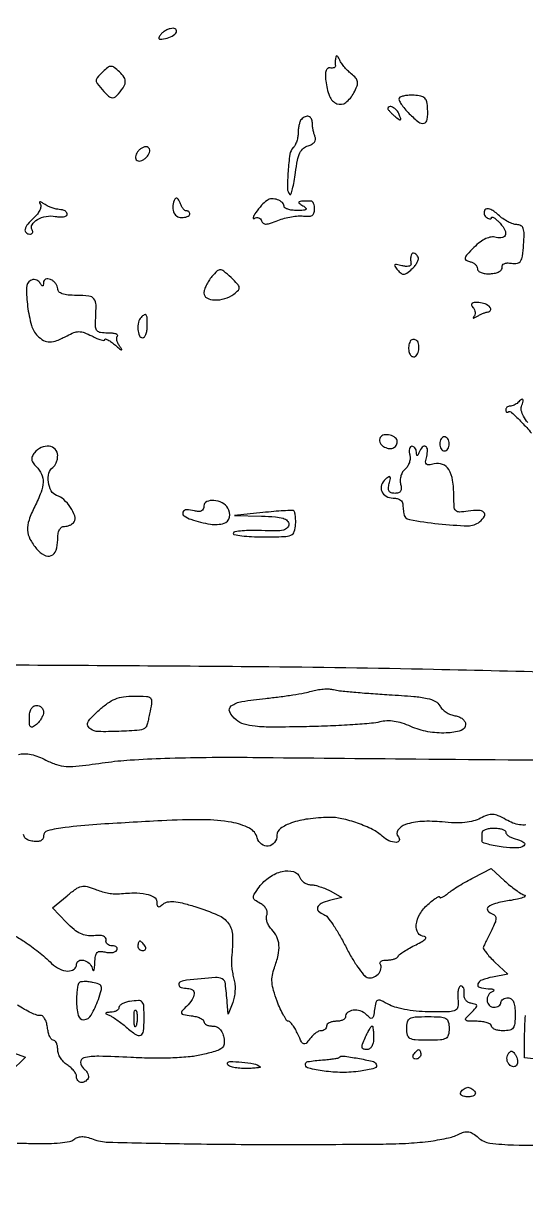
# Model space of a CAD drawing. Extents: x 0 to 5034, y 0 to 2560.
# Drawn here: x 3956.8 to 4063.2, y 2175 to 2425.6 of the extents above; entities that cross this region are included whole.
import ezdxf

# ---------------------------------------------------------------- set-up
doc = ezdxf.new("R2010")
doc.units = 0

msp = doc.modelspace()

# ---------------------------------------------------------------- linework, layer by layer
for points in [[(3955.664771, 2270.630711, -0.069233), (3956.911314, 2270.765433, -0.043234), (3958.372378, 2270.5937, -0.039296), (3959.9401, 2270.139552, -0.033382), (3961.509002, 2269.425219, 0.04351), (3963.749443, 2268.459343, 0.0698), (3965.793632, 2268.085893, 0.039514), (3968.57417, 2268.190669, 0.005987), (3974.09557, 2268.904809, -0.019129), (3979.353204, 2269.4448, -0.007336), (3986.693811, 2269.807876, -0.006539), (3995.48524, 2269.998425, -0.004571), (4005.39871, 2269.992982, 0.000137), (4039.932321, 2269.667715, 0.000064), (4084.731077, 2269.263702, 0.000011), (4132.120882, 2268.843403, 0.002588)], [(4063.671113, 2341.013175, -0.044152), (4062.763534, 2342.389364, -0.056807), (4062.293309, 2343.562304, -0.15989), (4062.336333, 2344.434087, 0.015966), (4062.724809, 2345.551884, 0.26813), (4062.642034, 2345.919652, 0.399278), (4062.338976, 2345.939594, 0.022838), (4061.583333, 2345.25, -0.052335), (4061.228895, 2344.962896, -0.038368), (4060.784375, 2344.720313, -0.03908), (4060.322312, 2344.554398, -0.066753), (4059.916667, 2344.5, 0.080377), (4059.566533, 2344.443348, 0.091482), (4059.269271, 2344.279687, 0.100741), (4059.070525, 2344.036048, 0.121457), (4059, 2343.75, 0.056144), (4059.030341, 2343.480642, 0.118971), (4059.123209, 2343.29375, 0.18591), (4059.260548, 2343.217796, 0.170384), (4059.419436, 2343.25, -0.331517), (4060.25985, 2343.163361, -0.015561), (4062.424083, 2341.047581, -0.017146), (4064.443443, 2338.797047, -0.229682)], [(4071.633971, 2287.972004, 0.00089), (4043.676969, 2288.632498, 0.003357), (4006.473964, 2289.195303, 0.00097), (3949, 2289.567292, -0.000553), (3915.267356, 2289.757508, -0.000739), (3884.65, 2290.009299, -0.000513), (3858.968321, 2290.284831, -0.007666), (3850, 2290.527811, 0.003567), (3836.59839, 2291.000883, 0.001129), (3816.59461, 2291.518956, 0.000361), (3795.476762, 2292.002907, 0.02606), (3792, 2291.898859, -0.017924), (3790.103566, 2291.811215, -0.000107), (3772.62371, 2291.634237, -0.000392), (3750.896247, 2291.435923, -0.000163), (3721.584725, 2291.200949, -0.00351)], [(4063.294334, 2255.65846, -0.058731), (4061.922958, 2255.703012, -0.055525), (4060.539249, 2256.072204, -0.037354), (4059.062461, 2256.778936, 0.025621), (4057.396444, 2257.624782, 0.091394), (4056.238722, 2257.903535, 0.101225), (4055.122591, 2257.737399, 0.035482), (4053.635073, 2257.072289, -0.060949), (4052.168711, 2256.504132, -0.03781), (4050.34743, 2256.187148, -0.031387), (4048.148205, 2256.112392, -0.01852), (4045.524728, 2256.285292, 0.038273), (4041.219513, 2256.398702, 0.068643), (4037.751382, 2255.741619, 0.155741), (4036.128048, 2254.549759, 0.368966), (4036.237081, 2253.162919, -0.285312), (4036.418016, 2252.388569, -0.328609), (4035.808351, 2251.96292, -0.097495), (4034.228881, 2252.315897, -0.086058), (4032.821429, 2253.25, 0.074285), (4030.762391, 2254.68705, 0.030209), (4027.607245, 2256.023384, 0.030342), (4024.247746, 2256.987856, 0.060561), (4021.5, 2257.257802, 0.027168), (4017.092562, 2256.916123, 0.049529), (4013.582175, 2256.091712, 0.068233), (4011.248507, 2254.918297, 0.246765), (4010.498205, 2253.493755, -0.162517), (4009.977172, 2251.937815, -0.198997), (4008.666566, 2251.165345, -0.202099), (4007.209929, 2251.551439, -0.165767), (4006.314501, 2252.905347, 0.216263), (4004.644706, 2254.962885, 0.071274), (4000.858663, 2256.220807, 0.043452), (3994.869904, 2256.771039, 0.014519), (3986.068827, 2256.557436, 0.002312), (3972.268166, 2255.757137, 0.016384), (3965.589442, 2255.118625, 0.028922), (3961.849169, 2254.41516, 0.344499), (3961, 2253.328958, -0.12755), (3960.844248, 2252.72834, -0.149219), (3960.421809, 2252.321098, -0.107082), (3959.718869, 2252.135997, -0.046688), (3958.75, 2252.183684, -0.057025), (3957.718607, 2252.454101, -0.128321), (3957.067974, 2252.924105, -0.134033), (3956.746679, 2253.636892, -0.064856)], [(3954.545007, 2232.356277, -0.022725), (3956.973958, 2230.90954, -0.024236), (3959.896887, 2228.773462, -0.021611), (3962.717963, 2226.285287, 0.07746), (3964.38999, 2225.113228, 0.106154), (3966.167278, 2224.668379, 0.165869), (3967.464888, 2225.062681, 0.241288), (3968, 2226.106989, -0.281878), (3968.453798, 2226.847985, -0.183286), (3969.481927, 2226.960758, -0.121575), (3970.659876, 2226.324474, -0.145505), (3971.310674, 2225.25, 0.066149), (3971.50082, 2224.784401, 0.595165), (3971.672749, 2224.788311, 0.096598), (3971.813036, 2225.272992, 0.012176), (3971.883999, 2226.366631, -0.026425), (3972.023884, 2227.861875, -0.148066), (3972.36246, 2228.580839, -0.214088), (3972.966569, 2228.846913, -0.062292), (3973.999004, 2228.710511, 0.046215), (3974.805232, 2228.577577, 0.054994), (3975.575304, 2228.607491, 0.064046), (3976.198685, 2228.78447, 0.15438), (3976.558021, 2229.09388, 0.159385), (3976.641142, 2229.437314, 0.191145), (3976.495569, 2229.733827, 0.126121), (3976.115829, 2229.934315, 0.05878), (3975.559017, 2230, -0.080667), (3974.982439, 2230.093631, -0.109428), (3974.531399, 2230.363974, -0.125589), (3974.276929, 2230.767188, -0.128754), (3974.25, 2231.239059, 0.199274), (3974.151508, 2231.739561, 0.161066), (3973.716463, 2232.079796, 0.085178), (3972.894414, 2232.224613, 0.029339), (3971.684818, 2232.158952, -0.064621), (3970.188007, 2232.183158, -0.076208), (3968.834579, 2232.597901, -0.062004), (3967.464511, 2233.482512, -0.027731), (3965.895799, 2234.951621), (3962.921962, 2238.063456), (3965.986806, 2240.642351, -0.020792), (3967.812845, 2242.0535, -0.096974), (3969.020042, 2242.596963, -0.118239), (3970.220229, 2242.590097, -0.037917), (3971.925654, 2242.030795, 0.024869), (3973.161744, 2241.589407, 0.021394), (3974.498908, 2241.247315, 0.021947), (3975.74056, 2241.042103, 0.056285), (3976.64983, 2241.035326, -0.023194), (3980.127567, 2241.23942, -0.052102), (3982.75683, 2240.997182, -0.082423), (3984.42987, 2240.366571, -0.267592), (3985, 2239.377555, 0.038179), (3985.05881, 2238.608497, 0.274381), (3985.285683, 2238.332613, 0.234537), (3985.669149, 2238.376423, 0.029564), (3986.361624, 2238.885158, -0.125937), (3987.306694, 2239.332586, -0.067971), (3988.600761, 2239.404975, -0.042271), (3990.422658, 2239.102835, -0.012935), (3993.111624, 2238.345011, -0.026359), (3997.993131, 2236.544969, -0.136914), (4000.208184, 2234.760622, -0.150356), (4001.069855, 2232.178316, -0.033916), (4000.862852, 2227.5, 0.037694), (4000.828144, 2226.554013, 0.018271), (4000.919162, 2225.34622, 0.018006), (4001.106307, 2224.088934, 0.024701), (4001.370492, 2222.976494, -0.051226), (4001.579394, 2221.829744, -0.032235), (4001.597636, 2220.466798, -0.032187), (4001.440202, 2219.108811, -0.050015), (4001.114948, 2217.976494), (4000.126773, 2215.5), (3999.948037, 2218, 0.01298), (3999.558986, 2221.984571, 0.240928), (3998.870057, 2222.999978, 0.147755), (3997.479324, 2223.29412, 0.004191), (3991.345492, 2222.71992, 0.072826), (3990.054074, 2222.394129, 0.337449), (3989.690946, 2221.770634, 0.302501), (3990.193589, 2221.187046, 0.068175), (3991.559017, 2221, -0.161544), (3992.564254, 2220.666517, -0.254033), (3992.936579, 2219.86025, -0.133929), (3992.511843, 2218.625079, -0.047825), (3991.310548, 2217.178571, 0.016711), (3990.326178, 2216.132901, 0.305627), (3990.27047, 2215.702001, 0.240321), (3990.658761, 2215.416238, 0.01141), (3992.310548, 2215.183578, -0.032367), (3993.340536, 2214.994207, -0.047169), (3994.209974, 2214.685866, -0.057826), (3994.814903, 2214.314482, -0.230105), (3995, 2213.933578, 0.192447), (3995.142509, 2213.577033, 0.087754), (3995.553255, 2213.274238, 0.067588), (3996.1626, 2213.068774, 0.047597), (3996.883423, 2213, -0.099109), (3997.709552, 2212.834621, -0.102477), (3998.397231, 2212.364771, -0.088722), (3998.91194, 2211.596347, -0.056139), (3999.232601, 2210.563559, -0.073109), (3999.292097, 2209.178385, -0.198525), (3998.834374, 2208.330451, -0.100325), (3997.654271, 2207.710253, -0.012112), (3994.802247, 2206.95256, -0.034075), (3992.091579, 2206.494724, -0.014644), (3988.430133, 2206.23833, -0.013212), (3984.148741, 2206.177516, -0.010153), (3979.475354, 2206.329567, 0.008224), (3972.706728, 2206.575931, 0.06242), (3969.537273, 2206.242734, 0.362022), (3968.840853, 2205.320311, 0.210549), (3969.5, 2204, -0.051163), (3970.024799, 2203.465066, -0.064852), (3970.382846, 2202.873238, -0.078714), (3970.529241, 2202.317219, -0.164952), (3970.429973, 2201.886693, -0.118742), (3969.738166, 2201.20116, -0.175953), (3968.90915, 2201.036451, -0.205143), (3968.256822, 2201.442603, -0.153499), (3968, 2202.259453, 0.121331), (3967.859221, 2202.831058, 0.047568), (3967.4125, 2203.515842, 0.043473), (3966.765207, 2204.196905, 0.041443), (3966, 2204.767927, -0.063621), (3965.234941, 2205.39336, -0.051408), (3964.5875, 2206.235059, -0.053089), (3964.146968, 2207.154347, -0.085407), (3964, 2208.008474, 0.04492), (3963.931374, 2208.770798, 0.06479), (3963.725762, 2209.414989, 0.084719), (3963.423164, 2209.850354, 0.201245), (3963.066422, 2210, -0.233512), (3962.685494, 2210.188163, -0.056702), (3962.314134, 2210.807813, -0.046395), (3962.005759, 2211.696778, -0.031666), (3961.816422, 2212.75, 0.04303), (3961.605925, 2213.785404, 0.065791), (3961.23451, 2214.621666, 0.089718), (3960.769695, 2215.142822, 0.217796), (3960.279781, 2215.259927, -0.133945), (3959.594982, 2215.309345, -0.022487), (3958.363621, 2215.805897, -0.023226), (3956.933886, 2216.54066, -0.01877), (3955.470183, 2217.455672, 0.028909)], [(4069.471244, 2205.539983), (4063, 2206.232994), (4063.011006, 2210.866497, -0.010659), (4063.059405, 2212.909008, -0.007342), (4063.197505, 2215.219826, -0.007405)], [(3955.404239, 2188.145313, -0.007124), (3959.308516, 2188.07388, 0.015043), (3962.040083, 2188.067165, 0.019867), (3964.523262, 2188.234667, 0.018654), (3966.538303, 2188.527646, 0.128459), (3967.43688, 2188.947615, -0.088362), (3968.20308, 2189.382715, -0.082199), (3969.092262, 2189.540995, -0.063921), (3970.168609, 2189.416083, -0.030038), (3971.507863, 2188.99701, 0.085043), (3974.721297, 2188.366855, 0.001826), (3990.829079, 2188.03961, 0.00403), (4010.121464, 2187.873665, 0.002428), (4033, 2187.97238, 0.012431), (4038.435563, 2188.157437, 0.019104), (4043.121298, 2188.613842, 0.021756), (4046.888036, 2189.294619, 0.065501), (4049.333187, 2190.195834, -0.07021), (4050.309863, 2190.545445, -0.106531), (4051.208526, 2190.537623, -0.089986), (4052.130127, 2190.147482, -0.038878), (4053.188922, 2189.329704, 0.150881), (4055.646904, 2188.184893, 0.027914), (4060.682025, 2187.77839, 0.010359), (4070.238049, 2187.739897, 0.000699)]]:
    msp.add_lwpolyline(points, format="xyb")
for points in [[(3985.928316, 2423.413626, 0.030861), (3985.489151, 2422.812591, 0.267135), (3985.474084, 2422.493879, 0.284056), (3985.738996, 2422.334208, 0.033668), (3986.454315, 2422.390416, 0.071285), (3987.952756, 2422.834401, 0.101366), (3989.069867, 2423.653063, 0.325524), (3989.140025, 2424.306769, 0.268244), (3988.517457, 2424.666667, 0.068262), (3987.848099, 2424.574856, 0.044557), (3987.117848, 2424.298586, 0.04422), (3986.440297, 2423.893256, 0.062726)], [(4022.960526, 2418.5, 0.02155), (4022.893577, 2418.062268, 0.0159), (4022.855921, 2417.573437, 0.016132), (4022.849957, 2417.108323, 0.034304), (4022.881579, 2416.75, -0.184869), (4022.825523, 2416.485719, -0.145133), (4022.60124, 2416.29375, -0.099151), (4022.226697, 2416.209203, -0.05592), (4021.760941, 2416.25, 0.207937), (4021.255518, 2416.141777, 0.158547), (4020.915934, 2415.681225, 0.080845), (4020.775192, 2414.806514, 0.026539), (4020.846953, 2413.5, 0.067754), (4021.650979, 2410.25992, 0.200833), (4023.221429, 2408.656249, 0.272624), (4025.083336, 2408.905052, 0.105639), (4026.814475, 2410.980696, 0.027303), (4027.476603, 2412.42422, 0.131137), (4027.579218, 2413.315111, 0.148644), (4027.218809, 2414.078216, 0.038462), (4026.219575, 2415.023283, -0.027345), (4025.446325, 2415.72274, -0.022696), (4024.701834, 2416.54566, -0.02329), (4024.08812, 2417.364037, -0.055619), (4023.734047, 2418.0347, 0.031804), (4023.498664, 2418.537009, 0.132631), (4023.269163, 2418.775818, 0.358328), (4023.085433, 2418.748688, 0.136127)], [(3973.618854, 2415.475997, 0.013438), (3972.36414, 2414.151961, 0.193503), (3972.146646, 2413.55496, 0.162926), (3972.38083, 2412.925028, 0.008877), (3973.757006, 2411.280174, 0.030686), (3974.643488, 2410.376512, 0.10567), (3975.350841, 2409.968608, 0.169831), (3975.966821, 2409.983351, 0.116623), (3976.551726, 2410.377165, 0.031533), (3977.878215, 2412.00757, 0.128812), (3978.328524, 2413.190563, 0.170737), (3978.079679, 2414.249967, 0.066676), (3977.095273, 2415.413779, 0.0233), (3975.956755, 2416.351474, 0.157402), (3975.274573, 2416.585243, 0.17302), (3974.618907, 2416.364499, 0.029508)], [(4036.407782, 2409.850789, 0.254661), (4036.384138, 2409.420155, 0.032563), (4036.851746, 2408.582164, 0.031637), (4037.588001, 2407.587763, 0.021207), (4038.545455, 2406.545455, 0.027966), (4040.549638, 2404.753751, 0.238251), (4041.694841, 2404.514706, 0.306979), (4042.367761, 2405.292708, 0.04031), (4042.452525, 2407.593198, 0.041281), (4042.270782, 2409.024947, 0.145162), (4041.832605, 2409.832605, 0.145162), (4041.024947, 2410.270782, 0.041281), (4039.593198, 2410.452525, 0.025097), (4038.511654, 2410.445563, 0.032532), (4037.527476, 2410.325231, 0.034148), (4036.751024, 2410.122853, 0.175257)], [(4034, 2407.622445, 0.172995), (4034.07509, 2407.411909, 0.015689), (4034.44735, 2406.984529, 0.018888), (4034.939562, 2406.492636, 0.013646), (4035.522892, 2405.981001, 0.008807), (4036.382614, 2405.292701, 0.27071), (4036.644403, 2405.258808, 0.389672), (4036.735322, 2405.458284, 0.012731), (4036.415903, 2406.358556, 0.091143), (4035.856754, 2407.274265, 0.089947), (4035.00624, 2407.936277, 0.178047), (4034.321922, 2408.025462, 0.350363)], [(4015.666667, 2405.333333, 0.106766), (4015.409563, 2404.934565, 0.031561), (4015.195833, 2404.235833, 0.030106), (4015.049111, 2403.398913, 0.028346), (4015, 2402.533333, -0.043623), (4014.921799, 2401.638711, -0.036581), (4014.688402, 2400.715069, -0.038089), (4014.346214, 2399.8984, -0.078278), (4013.939242, 2399.339242, 0.162152), (4013.235122, 2397.931864, 0.018213), (4012.851711, 2394.327173, 0.016829), (4012.721279, 2390.694587, 0.199494), (4013.24819, 2389.418477, 0.560209), (4013.471474, 2389.472148, 0.016982), (4013.791204, 2390.585536, 0.018568), (4014.119128, 2392.135051, 0.009885), (4014.415284, 2394.07291, -0.016884), (4014.848167, 2396.662222, -0.06105), (4015.375131, 2398.245174, -0.101857), (4016.096724, 2399.201665, -0.11695), (4017.105104, 2399.737736, 0.060324), (4017.902967, 2400.052976, 0.110535), (4018.427493, 2400.510206, 0.135638), (4018.643576, 2401.077336, 0.115714), (4018.556558, 2401.713209, -0.026591), (4018.343267, 2402.371714, -0.017109), (4018.163489, 2403.15413, -0.017199), (4018.03984, 2403.933993, -0.030722), (4018, 2404.581787, 0.111733), (4017.800275, 2405.464391, 0.206386), (4017.256448, 2405.940071, 0.185224), (4016.486259, 2405.897901, 0.091354)], [(3981.064749, 2398.578017, 0.051981), (3980.661737, 2397.974615, 0.092995), (3980.486368, 2397.406747, 0.127395), (3980.55242, 2396.935829, 0.157392), (3980.838135, 2396.600038, 0.150925), (3981.282924, 2396.484575, 0.082168), (3981.839954, 2396.603052, 0.069216), (3982.421349, 2396.929598, 0.057089), (3982.935251, 2397.421983, 0.051981), (3983.338263, 2398.025385, 0.092995), (3983.513632, 2398.593253, 0.127395), (3983.44758, 2399.064171, 0.157392), (3983.161865, 2399.399962, 0.150925), (3982.717076, 2399.515425, 0.082168), (3982.160046, 2399.396948, 0.069216), (3981.578651, 2399.070402, 0.057089)], [(3960.32191, 2387.288155, -0.184766), (3960.421016, 2386.767683, -0.067448), (3960.18693, 2386.04176, -0.055353), (3959.686366, 2385.238406, -0.041877), (3958.976419, 2384.478659, 0.034167), (3957.661157, 2383.113884, 0.11064), (3957.085554, 2382.003472, 0.274264), (3957.283426, 2381.308847, 0.191781), (3958.059017, 2381, 0.09272), (3958.421269, 2381.067758, 0.171182), (3958.645971, 2381.260466, 0.174428), (3958.69762, 2381.548493, 0.096707), (3958.570027, 2381.886693, -0.286458), (3958.574908, 2382.995859, -0.120775), (3959.69225, 2384.075058, -0.086844), (3961.55378, 2384.763857, -0.092771), (3963.494254, 2384.756348, 0.031626), (3964.454636, 2384.635033, 0.05351), (3965.263937, 2384.671066, 0.076186), (3965.816254, 2384.844032, 0.286263), (3966, 2385.138672, 0.111013), (3965.923946, 2385.476995, 0.087734), (3965.70625, 2385.783704, 0.08243), (3965.382004, 2386.012274, 0.081476), (3965, 2386.125, -0.011759), (3963.678021, 2386.321921, -0.037222), (3962.810556, 2386.539544, -0.042285), (3962.045241, 2386.867389, -0.018791), (3961.095492, 2387.419821, 0.017342), (3960.502569, 2387.767005, 0.167447), (3960.218765, 2387.813746, 0.46722), (3960.136348, 2387.67245, 0.051911)], [(3988.857637, 2388.433624, 0.085935), (3988.411709, 2387.039879, 0.120176), (3988.543056, 2385.743806, 0.149705), (3989.210698, 2384.842218, 0.160402), (3990.25, 2384.5, 0.040942), (3990.920036, 2384.554957, 0.060377), (3991.485938, 2384.720313, 0.079389), (3991.870321, 2384.963092, 0.215499), (3992, 2385.25, 0.095994), (3991.94564, 2385.530535, 0.107358), (3991.791157, 2385.75795, 0.110381), (3991.560193, 2385.8965, 0.106441), (3991.289043, 2385.926, -0.197826), (3990.972984, 2386.01925, -0.056464), (3990.605821, 2386.39004, -0.047486), (3990.249753, 2386.942179, -0.03514), (3989.961546, 2387.609624, 0.039858), (3989.690744, 2388.220869, 0.108639), (3989.38295, 2388.576693, 0.235062), (3989.096008, 2388.628753, 0.204643)], [(4008.409316, 2388.15748, 0.05459), (4007.249543, 2387.108878, 0.026618), (4006.003668, 2385.547249, 0.060126), (4005.436224, 2384.508719, 0.718), (4005.66459, 2384.314272, -0.094525), (4006.139662, 2384.488534, -0.119419), (4006.604956, 2384.453745, -0.12514), (4006.987229, 2384.213372, -0.110126), (4007.230454, 2383.808639, 0.160032), (4007.601684, 2383.309125, 0.160203), (4008.196636, 2383.127304, 0.076332), (4009.150863, 2383.294526, 0.016714), (4010.715694, 2383.882236, -0.030784), (4012.067912, 2384.347143, -0.024159), (4013.580891, 2384.687527, -0.024732), (4015.023542, 2384.866649, -0.053589), (4016.138884, 2384.829828, 0.042502), (4017.233441, 2384.769432, 0.129144), (4017.94248, 2384.978471, 0.169354), (4018.34516, 2385.464676, 0.087706), (4018.489054, 2386.25, 0.040953), (4018.438298, 2386.920045, 0.060606), (4018.276472, 2387.485938, 0.079924), (4018.036067, 2387.870154, 0.216329), (4017.75, 2388, 0.004319), (4015.703478, 2387.982323, 0.12613), (4015.203704, 2387.844968, 0.528688), (4015.183494, 2387.589622, 0.02585), (4016, 2387, -0.043106), (4016.628119, 2386.512621, -0.461139), (4016.616929, 2386.228862, -0.155556), (4016.150937, 2386.054211, -0.011096), (4014.75, 2386.015313, -0.030797), (4013.696459, 2386.074379, -0.047877), (4012.807813, 2386.26682, -0.061249), (4012.190807, 2386.550755, -0.259917), (4012, 2386.893011, 0.215216), (4011.640332, 2387.689908, 0.096366), (4010.626961, 2388.284652, 0.089297), (4009.390802, 2388.484739, 0.153278)], [(4054.589185, 2386.144304, 0.100074), (4054.429513, 2385.712375, 0.098182), (4054.448574, 2385.249232, 0.097697), (4054.643256, 2384.826574, 0.098012), (4054.983688, 2384.510081, 0.043874), (4055.373633, 2384.314019, 0.095409), (4055.701458, 2384.251668, 0.173545), (4055.913015, 2384.327925, 0.223927), (4056, 2384.512412, -0.453151), (4056.127061, 2384.62382, -0.098889), (4056.440625, 2384.517039, -0.045231), (4056.92353, 2384.175368, -0.019811), (4057.5, 2383.642857, -0.055479), (4058.700375, 2382.141811, -0.182827), (4058.950461, 2380.920946, -0.31213), (4058.318766, 2380.262554, -0.114692), (4056.961819, 2380.299733, 0.098412), (4055.901851, 2380.362967, 0.072308), (4054.76798, 2380.035724, 0.057807), (4053.555908, 2379.307818, 0.032284), (4052.261417, 2378.170508, 0.01063), (4050.827373, 2376.674154, 0.108327), (4050.397496, 2375.935515, 0.338227), (4050.559215, 2375.479853, 0.097105), (4051.299598, 2375.180819, -0.065116), (4051.94962, 2374.965192, -0.071289), (4052.500507, 2374.594197, -0.080435), (4052.871868, 2374.13048, -0.129396), (4053, 2373.643654, 0.211535), (4053.204496, 2373.18192, 0.093184), (4053.785679, 2372.824699, 0.066281), (4054.668535, 2372.615265, 0.039502), (4055.75, 2372.591918, 0.040361), (4056.803646, 2372.73831, 0.070121), (4057.629, 2373.047797, 0.103237), (4058.122792, 2373.46753, 0.224962), (4058.227793, 2373.94156, -0.18698), (4058.29416, 2374.395659, -0.162289), (4058.6532, 2374.719703, -0.096761), (4059.316329, 2374.867653, -0.041285), (4060.227793, 2374.81662, 0.070335), (4061.475012, 2374.819096, 0.215207), (4062.172032, 2375.262304, 0.113358), (4062.561621, 2376.314135, 0.014187), (4062.807498, 2378.75, 0.014503), (4062.905403, 2381.013772, 0.085195), (4062.721551, 2382.184539, 0.186243), (4062.228161, 2382.777484, 0.127819), (4061.371949, 2383, -0.086845), (4060.548472, 2383.144117, -0.034268), (4059.492042, 2383.609592, -0.03263), (4058.393828, 2384.281047, -0.035061), (4057.419948, 2385.075205, 0.032103), (4056.484817, 2385.84701, 0.066274), (4055.651497, 2386.295209, 0.106706), (4055.00233, 2386.392328, 0.242894)], [(4038.881579, 2376.25, 0.029936), (4038.847588, 2375.899756, 0.015764), (4038.845241, 2375.462468, 0.015629), (4038.871075, 2375.013, 0.023191), (4038.924169, 2374.622231, -0.281878), (4038.813109, 2374.334258, -0.121919), (4038.421084, 2374.163603, -0.070185), (4037.779309, 2374.145762, -0.035873), (4036.985439, 2374.293557, 0.012309), (4035.838194, 2374.563583, 0.252939), (4035.50902, 2374.465734, 0.3657), (4035.484648, 2374.180318, 0.019183), (4036.086232, 2373.396097, 0.048505), (4036.80985, 2372.678619, 0.190786), (4037.397307, 2372.492276, 0.143452), (4038.059921, 2372.737787, 0.023946), (4039.119801, 2373.608418, 0.038275), (4039.782149, 2374.307086, 0.05193), (4040.257099, 2375.03449, 0.063244), (4040.492739, 2375.683352, 0.196368), (4040.417402, 2376.133647, 0.056864), (4039.931241, 2376.750856, 0.180522), (4039.461989, 2376.967664, 0.269795), (4039.093397, 2376.788965, 0.109364)], [(3958.21711, 2371.134182, 0.260139), (3957.368762, 2369.611198, 0.031681), (3957.622943, 2365.652072, 0.035309), (3958.427661, 2361.641974, 0.129915), (3959.717597, 2359.42526, 0.070274), (3961.022803, 2358.443131, 0.127582), (3962.308262, 2358.113571, 0.096684), (3963.837061, 2358.416463, 0.029314), (3965.978543, 2359.442932, -0.034707), (3967.413284, 2360.111728, -0.094896), (3968.509966, 2360.308556, -0.088748), (3969.644858, 2360.091855, -0.027893), (3971.228543, 2359.381816, 0.01831), (3972.292011, 2358.880331, 0.034737), (3973.185884, 2358.569581, 0.047309), (3973.818047, 2358.460689, 0.436662), (3974, 2358.629307, -0.496734), (3974.161864, 2358.752034, -0.057122), (3974.655875, 2358.550439, -0.034572), (3975.375339, 2358.088589, -0.016638), (3976.232767, 2357.404988, 0.007384), (3977.142127, 2356.652042, 0.094264), (3977.531383, 2356.444997, 0.688657), (3977.612148, 2356.547884, 0.028723), (3977.241443, 2357.092009, -0.043635), (3976.821438, 2357.749775, -0.058711), (3976.570213, 2358.409651, -0.072837), (3976.513033, 2358.973491, -0.187411), (3976.675343, 2359.342009, 0.404843), (3976.679319, 2359.589781, 0.128621), (3976.334576, 2359.806715, 0.053865), (3975.599706, 2359.954302, 0.022647), (3974.5913, 2360, -0.034456), (3973.097088, 2360.103093, -0.172495), (3972.363985, 2360.484194, -0.171564), (3972.033824, 2361.243933, -0.034006), (3972.030596, 2362.75, 0.017179), (3972.131809, 2365.963249, 0.16443), (3971.695329, 2367.242514, 0.203454), (3970.617973, 2367.851685, 0.028304), (3968, 2368, -0.021267), (3966.186729, 2368.077162, -0.062597), (3964.967869, 2368.337063, -0.110373), (3964.259236, 2368.776394, -0.20166), (3964, 2369.393011, 0.096313), (3963.888097, 2369.968559, 0.06686), (3963.559375, 2370.545909, 0.064359), (3963.073431, 2371.037471, 0.074185), (3962.5, 2371.361626, 0.072898), (3961.925407, 2371.490641, 0.119728), (3961.436127, 2371.410179, 0.150353), (3961.11038, 2371.135927, 0.140917), (3960.984687, 2370.718615, -0.024322), (3960.948954, 2370.135474, -0.374521), (3960.812108, 2370.009448, -0.247819), (3960.606329, 2370.110963, -0.015099), (3960.208294, 2370.697214, 0.100674), (3959.823913, 2371.096057, 0.097094), (3959.309438, 2371.319424, 0.096204), (3958.744636, 2371.3331, 0.096792)], [(3996.705884, 2371.969465, 0.03278), (3996.053027, 2371.097285, 0.030348), (3995.501103, 2370.125117, 0.031715), (3995.117819, 2369.198645, 0.082399), (3995, 2368.488569, 0.279747), (3995.622748, 2367.46262, 0.112024), (3997.276422, 2367.028754, 0.082261), (3999.432798, 2367.312183, 0.084332), (4001.362203, 2368.275582, 0.040052), (4002.308221, 2369.091073, 0.242287), (4002.496018, 2369.689911, 0.148927), (4002.148075, 2370.379649, 0.013431), (4000.759217, 2371.756479, 0.012422), (3999.199943, 2373.150067, 0.164461), (3998.492854, 2373.431259, 0.209871), (3997.843637, 2373.185972, 0.021934)], [(4052.051128, 2365.438394, -0.071698), (4052.35148, 2364.948037, -0.077336), (4052.49125, 2364.40531, -0.085843), (4052.453658, 2363.895312, -0.123428), (4052.241324, 2363.497665, 0.083847), (4052.094967, 2363.268709, 0.570245), (4052.158389, 2363.18264, 0.094898), (4052.45742, 2363.271868, 0.014691), (4053, 2363.574362, -0.01904), (4053.629312, 2363.918071, -0.019343), (4054.279687, 2364.210963, -0.019541), (4054.863307, 2364.42095, -0.071594), (4055.25, 2364.484687, 0.282085), (4055.804598, 2364.840399, 0.316418), (4055.703692, 2365.456726, 0.102136), (4054.638215, 2366.173286, 0.086398), (4053.309804, 2366.46493, 0.027696), (4052.345964, 2366.453719, 0.155524), (4051.872437, 2366.267006, 0.312669), (4051.775797, 2365.931636, 0.09206)], [(3981.666667, 2363.333333, 0.148246), (3981.117117, 2362.305634, 0.068475), (3981.025382, 2360.777653, 0.077107), (3981.338097, 2359.446162, 0.305562), (3982, 2359, 0.226478), (3982.382936, 2359.182831, 0.074992), (3982.70625, 2359.734375, 0.057076), (3982.926884, 2360.542644, 0.038131), (3983, 2361.5, 0.011827), (3982.959636, 2363.206136, 0.146405), (3982.746711, 2363.811817, 0.394613), (3982.359821, 2363.886341, 0.056055)], [(4038.754232, 2358.266312, 0.084697), (4038.436116, 2357.221291, 0.082939), (4038.479003, 2356.121909, 0.104464), (4038.84371, 2355.288862, 0.234312), (4039.437328, 2354.972506, 0.26629), (4040.162879, 2355.360605, 0.1021), (4040.575922, 2356.472687, 0.093314), (4040.533019, 2357.735512, 0.201974), (4039.980032, 2358.512341, 0.086456), (4039.629461, 2358.652808, 0.102024), (4039.272696, 2358.654687, 0.11056), (4038.965717, 2358.518222, 0.11748)], [(4032.40391, 2337.844523, 0.123763), (4032.254545, 2337.373868, 0.100778), (4032.328482, 2336.848631, 0.090729), (4032.615754, 2336.348859, 0.078805), (4033.074139, 2335.95418, 0.089283), (4034.106162, 2335.547376, 0.132278), (4035.071141, 2335.610813, 0.162225), (4035.743976, 2336.122647, 0.150835), (4036, 2336.952028, 0.229967), (4035.59168, 2337.792858, 0.106242), (4034.472355, 2338.340417, 0.103795), (4033.206751, 2338.38653, 0.214918)], [(4045, 2336.5, 0.064853), (4045.074694, 2335.926543, 0.082425), (4045.29375, 2335.440625, 0.098894), (4045.618646, 2335.115568, 0.148195), (4046, 2335, 0.148195), (4046.381354, 2335.115568, 0.098894), (4046.70625, 2335.440625, 0.082425), (4046.925306, 2335.926543, 0.064853), (4047, 2336.5, 0.064853), (4046.925306, 2337.073457, 0.082425), (4046.70625, 2337.559375, 0.098894), (4046.381354, 2337.884432, 0.148195), (4046, 2338, 0.148195), (4045.618646, 2337.884432, 0.098894), (4045.29375, 2337.559375, 0.082425), (4045.074694, 2337.073457, 0.064853)], [(3959.087927, 2334.605946, 0.062831), (3958.604281, 2333.846765, 0.143458), (3958.499249, 2333.182234, 0.123813), (3958.766911, 2332.50142, 0.041133), (3959.465483, 2331.677375, -0.08916), (3960.565146, 2330.095752, -0.117764), (3960.904537, 2328.379669, -0.081463), (3960.464902, 2326.230351, -0.025454), (3959.133426, 2323.210162, 0.033093), (3957.918182, 2320.335525, 0.094991), (3957.607721, 2318.200254, 0.111079), (3958.12591, 2316.300438, 0.055198), (3959.538238, 2314.22633, 0.086732), (3961.168472, 2312.881749, 0.232969), (3962.629001, 2312.795675, 0.218359), (3963.655367, 2313.915407, 0.078146), (3964, 2316.106989, -0.036515), (3964.090345, 2317.342443, -0.079196), (3964.374523, 2318.248084, -0.117367), (3964.834131, 2318.798442, -0.161725), (3965.440983, 2319, 0.059569), (3966.036158, 2319.071161, 0.050727), (3966.63284, 2319.281801, 0.053118), (3967.14235, 2319.591992, 0.091307), (3967.47486, 2319.959323, 0.225377), (3967.61272, 2321.204943, 0.06307), (3966.72096, 2323.008954, 0.060244), (3965.296322, 2324.681886, 0.109866), (3963.752475, 2325.578561, -0.196311), (3962.62368, 2326.519769, -0.090668), (3962.035267, 2328.37428, -0.090827), (3962.141598, 2330.314154, -0.197849), (3963, 2331.5, 0.111412), (3963.383556, 2331.876024, 0.050262), (3963.70625, 2332.50665, 0.046318), (3963.925923, 2333.270704, 0.046881), (3964, 2334.059017, 0.193042), (3963.484089, 2335.345484, 0.176067), (3962.198118, 2335.981733, 0.136514), (3960.527083, 2335.711267, 0.112029)], [(4038.663142, 2334.180143, -0.081888), (4038.735996, 2333.393635, -0.061128), (4038.568527, 2332.537402, -0.060939), (4038.198033, 2331.744223, -0.080011), (4037.672757, 2331.143376, 0.085621), (4037.150172, 2330.531988, 0.061401), (4036.788002, 2329.707233, 0.060483), (4036.632774, 2328.804595, 0.076465), (4036.719866, 2327.963232, -0.050604), (4036.861207, 2327.056625, -0.153567), (4036.707861, 2326.459119, -0.180598), (4036.262538, 2326.115298, -0.075174), (4035.5, 2326, -0.075564), (4034.725442, 2326.11773, -0.18785), (4034.284678, 2326.469123, -0.15164), (4034.142694, 2327.088394, -0.045073), (4034.304694, 2328.057151, 0.013807), (4034.555454, 2329.137034, 0.236047), (4034.463558, 2329.478286, 0.3762), (4034.185515, 2329.513081, 0.024398), (4033.480767, 2328.984038, 0.14332), (4032.669144, 2327.780649, 0.175832), (4032.722266, 2326.434322, 0.167639), (4033.637741, 2325.389966, 0.130451), (4035.106989, 2325, -0.050335), (4035.84046, 2324.925974, -0.064816), (4036.480647, 2324.70625, -0.079317), (4036.935937, 2324.382331, -0.169024), (4037.125, 2324, -0.002297), (4037.181807, 2323.527935, -0.001128), (4037.25, 2322.926562, -0.001119), (4037.318032, 2322.301531, -0.001628), (4037.375, 2321.75, 0.335366), (4038.589855, 2320.437616, 0.016774), (4044.755053, 2319.548252, 0.019889), (4050.961902, 2319.113375, 0.182719), (4053.471912, 2319.976689, 0.077964), (4054.498045, 2321.140859, 0.362704), (4054.391257, 2321.963767, 0.190644), (4053.28431, 2322.391948, 0.034526), (4051.044028, 2322.21977, -0.025593), (4049.183683, 2322.04334, -0.218059), (4048.426481, 2322.351072, -0.174987), (4048.071261, 2323.170789, -0.015614), (4048, 2325.452242, 0.037206), (4047.75029, 2328.803376, 0.099999), (4046.938772, 2331.039789, 0.164711), (4045.610941, 2332.151144, 0.157834), (4043.855157, 2332.251872, -0.028728), (4042.686996, 2332.017095, -0.234442), (4042.185027, 2332.183257, -0.23664), (4042.016508, 2332.68202, -0.029228), (4042.248449, 2333.842069, 0.066605), (4042.420453, 2335.236107, 0.2662), (4042.00142, 2335.950329, 0.360044), (4041.319844, 2335.832414, 0.081372), (4040.662281, 2334.75, -0.009076), (4040.382013, 2334.090194, -0.295955), (4040.242982, 2334, -0.382689), (4040.135242, 2334.096611, -0.011437), (4040.078947, 2334.75, 0.069888), (4039.980802, 2335.227729, 0.081522), (4039.756942, 2335.632812, 0.093371), (4039.445504, 2335.904344, 0.133497), (4039.09362, 2336, 0.22406), (4038.78675, 2335.855217, 0.11471), (4038.593285, 2335.465417, 0.076912), (4038.546869, 2334.877245, 0.045283)], [(3995, 2323.325951, -0.095988), (3994.872741, 2322.66917, -0.179307), (3994.513302, 2322.273634, -0.136473), (3993.898961, 2322.14458, -0.047928), (3993.000996, 2322.289489, 0.062973), (3991.317731, 2322.50955, 0.305174), (3990.556466, 2322.00185, 0.356727), (3990.798704, 2321.204897, 0.068265), (3992.261247, 2320.491022, 0.038501), (3996.392628, 2319.47648, 0.115098), (3999.277563, 2319.665271, 0.274655), (4000.426633, 2320.923279, 0.191712), (4000.083985, 2322.86411, 0.136739), (3998.879474, 2323.975986, 0.096054), (3997.097702, 2324.492424, 0.128114), (3995.595721, 2324.243487, 0.296157)], [(4007.5, 2321.932838), (4001.5, 2321.336215), (4007.25, 2321.168108, -0.011519), (4010.166708, 2321.01553, -0.054645), (4011.808067, 2320.709246, -0.120301), (4012.676235, 2320.196933, -0.20225), (4013, 2319.429265, -0.197702), (4012.686437, 2318.66724, -0.141368), (4011.872174, 2318.212649, -0.057313), (4010.27765, 2318.030393, -0.010024), (4007.25, 2318.093201, 0.012771), (4005.028169, 2318.127083, 0.019884), (4003.115625, 2318.031268, 0.014952), (4001.598349, 2317.848744, 0.284619), (4001.25, 2317.552825, 0.453735), (4001.433639, 2317.24639, 0.014709), (4003.032374, 2317.005448, 0.019118), (4005.128857, 2316.833287, 0.010926), (4007.668719, 2316.777778, 0.006076), (4011.98175, 2316.830194, 0.088316), (4013.47093, 2317.13281, 0.224447), (4014.171546, 2317.88101, 0.06691), (4014.454941, 2319.461994, 0.018971), (4014.460998, 2320.504313, 0.028122), (4014.380412, 2321.414012, 0.027086), (4014.239075, 2322.115782, 0.248609), (4014.036222, 2322.337836, 0.098846), (4013.63881, 2322.396341, 0.002749), (4011.895015, 2322.297913, 0.005542), (4009.837954, 2322.14755, 0.003765)], [(4034.287331, 2283.293456, -0.006449), (4039.508787, 2282.924707, -0.033179), (4042.375581, 2282.492206, -0.065321), (4044.078514, 2281.877279, -0.151753), (4045.035138, 2280.934344, 0.076178), (4045.568007, 2280.223789, 0.048331), (4046.375056, 2279.572908, 0.047434), (4047.315084, 2279.074756, 0.062943), (4048.247807, 2278.819838, -0.062355), (4049.108875, 2278.585588, -0.072489), (4049.838418, 2278.153327, -0.084062), (4050.329689, 2277.597081, -0.139831), (4050.5, 2277, -0.331755), (4049.52369, 2275.690517, -0.062835), (4046.396401, 2275.173083, -0.053722), (4042.468215, 2275.444064, -0.061933), (4038.88269, 2276.5529, 0.029299), (4037.066282, 2277.247095, 0.040148), (4035.361531, 2277.639454, 0.044634), (4033.774863, 2277.729604, 0.055363), (4032.311925, 2277.518869, -0.042264), (4030.554213, 2277.218591, -0.004922), (4026.573716, 2276.919981, -0.005884), (4021.82331, 2276.66671, -0.004778), (4016.726259, 2276.50385, -0.00443), (4009.631809, 2276.407889, -0.025296), (4005.868562, 2276.580798, -0.049758), (4003.508327, 2277.049244, -0.096623), (4001.81715, 2277.94698, -0.110584), (4000.484629, 2279.62938, -0.362573), (4000.80501, 2280.904984, -0.116866), (4003.035677, 2281.838608, -0.015906), (4008.085907, 2282.508627, 0.006973), (4010.996859, 2282.842029, 0.007119), (4013.877329, 2283.254475, 0.006943), (4016.368086, 2283.682912, 0.02924), (4017.83986, 2284.047285, -0.032999), (4019.004897, 2284.32645, -0.025252), (4020.306084, 2284.481655, -0.025812), (4021.544012, 2284.502222, -0.053464), (4022.5, 2284.36572, 0.035779), (4023.769576, 2284.138462, 0.003721), (4026.787528, 2283.841267, 0.004606), (4030.393138, 2283.54674, 0.003671)], [(3983.614583, 2279.822917, -0.005809), (3983.352413, 2278.586908, -0.00844), (3983.090116, 2277.503398, -0.004824), (3982.846238, 2276.601319, -0.12863), (3982.721451, 2276.388118, -0.177646), (3981.358742, 2275.756913, -0.011739), (3976.96986, 2275.499102, -0.012725), (3972.59656, 2275.456472, -0.150394), (3971, 2275.975391, -0.11999), (3970.397735, 2276.663241, -0.226878), (3970.373146, 2277.383699, -0.09227), (3971.019851, 2278.33693, -0.012542), (3972.765777, 2280.01502, -0.030748), (3974.572153, 2281.472867, -0.058307), (3976.20965, 2282.369712, -0.060508), (3977.968293, 2282.844563, -0.035728), (3980.140777, 2283, -0.011234), (3982.814301, 2282.939925, -0.175747), (3983.645725, 2282.595368, -0.239304), (3983.92767, 2281.846793, -0.021961)], [(3961, 2279.622445, -0.086594), (3960.892217, 2279.004766, -0.04354), (3960.559375, 2278.28386, -0.041499), (3960.073942, 2277.578122, -0.048188), (3959.5, 2277, -0.037417), (3958.685618, 2276.421153, -0.333054), (3958.27432, 2276.462368, -0.193794), (3958.044628, 2276.9439, -0.015561), (3958, 2278.377555, -0.043099), (3958.095966, 2279.488806, -0.087038), (3958.392996, 2280.312926, -0.121072), (3958.871861, 2280.816213, -0.143291), (3959.5, 2281, -0.090674), (3960.072657, 2280.895288, -0.09558), (3960.559375, 2280.595343, -0.099644), (3960.885048, 2280.14801, -0.108083)], [(4059, 2254.116631, 0.181596), (4059.141258, 2253.740524, 0.059916), (4059.5875, 2253.339118, 0.050447), (4060.234516, 2252.975456, 0.038887), (4061, 2252.710251, -0.064631), (4062.825455, 2251.970833, -0.553244), (4062.858641, 2251.252919, -0.15286), (4061.347597, 2250.780597, -0.029875), (4058.467486, 2250.954032, -0.015401), (4056.732459, 2251.217457, -0.024737), (4055.275949, 2251.559934, -0.0218), (4054.177986, 2251.928666, -0.322128), (4053.967486, 2252.25, 0.004227), (4053.979979, 2252.608111, 0.00196), (4053.990449, 2253.073437, 0.001941), (4053.997634, 2253.562339, 0.002703), (4054, 2254, -0.226478), (4054.182831, 2254.382936, -0.074992), (4054.734375, 2254.70625, -0.057076), (4055.542644, 2254.926884, -0.038131), (4056.5, 2255, -0.033571), (4057.457607, 2254.935631, -0.0514), (4058.265625, 2254.74051, -0.066691), (4058.822468, 2254.455662, -0.245982)], [(4015.361626, 2244.5, 0.091828), (4015.71453, 2243.923819, 0.065272), (4016.291429, 2243.430216, 0.06354), (4016.994588, 2243.090137, 0.076066), (4017.718615, 2242.964565, -0.051822), (4018.569194, 2242.859031, -0.021999), (4019.677415, 2242.551146, -0.021484), (4020.841456, 2242.115737, -0.026315), (4021.885351, 2241.606943), (4024.270701, 2240.284758), (4021.635351, 2239.623327, 0.046942), (4019.872216, 2239.000198, 0.192637), (4019.108861, 2238.191641, 0.312088), (4019.300947, 2237.367481, 0.092863), (4020.462497, 2236.652765, -0.135891), (4021.197975, 2236.10912, -0.016391), (4022.398669, 2234.467015, -0.018519), (4023.715521, 2232.373779, -0.014258), (4025, 2230, 0.015222), (4026.291875, 2227.623502, 0.019446), (4027.630978, 2225.521609, 0.017682), (4028.859622, 2223.876553, 0.132653), (4029.638428, 2223.308507, 0.173189), (4030.817251, 2223.28088, 0.124072), (4031.939371, 2223.994477, 0.1313), (4032.548769, 2225.119628, 0.19981), (4032.375, 2226.202254, -0.254274), (4032.358231, 2226.503656, -0.160035), (4032.607152, 2226.765662, -0.08451), (4033.134435, 2226.943333, -0.039117), (4033.85765, 2227, 0.036814), (4034.638326, 2227.057558, 0.044777), (4035.350893, 2227.229433, 0.050847), (4035.901954, 2227.480685, 0.160875), (4036.166667, 2227.781049, -0.134237), (4036.478849, 2228.174887, -0.014986), (4037.430208, 2228.830918, -0.017361), (4038.635271, 2229.551637, -0.013254), (4040, 2230.258279, 0.016572), (4041.289528, 2230.936869, 0.064814), (4042.00624, 2231.478331, 0.335415), (4042.053128, 2231.79477, 0.27075), (4041.75, 2231.97723, -0.254581), (4040.42914, 2232.71881, -0.169064), (4040.031302, 2234.451608, -0.105779), (4040.79716, 2236.762246, -0.081245), (4042.5, 2238.813051, -0.013911), (4043.459866, 2239.601848, -0.028062), (4044.265625, 2240.157782, -0.039506), (4044.837368, 2240.447396, -0.533611), (4045, 2240.338399, 0.439392), (4045.140827, 2240.209086, 0.086839), (4045.514062, 2240.307749, 0.044762), (4046.07781, 2240.631385, 0.020714), (4046.75, 2241.144543, -0.026405), (4047.673757, 2241.833259, -0.009056), (4049.079587, 2242.733848, -0.008972), (4050.669333, 2243.673207, -0.010257), (4052.223064, 2244.512428), (4055.946127, 2246.425796), (4058.723064, 2243.837657, 0.016086), (4059.896294, 2242.81269, 0.016432), (4061.1249, 2241.872828, 0.016419), (4062.24283, 2241.128637, 0.063368), (4063, 2240.783285, -0.529172), (4063.0751, 2240.537037, -0.136711), (4062.664062, 2240.242566, -0.0367), (4061.478266, 2239.906011, -0.013198), (4059.75, 2239.597253, 0.023901), (4056.834996, 2239.011859, 0.109804), (4055.303155, 2238.243906, 0.412653), (4055.2212, 2237.463431, 0.143155), (4056.25, 2236.74697, -0.150271), (4056.765427, 2236.377256, -0.179652), (4056.938018, 2235.808727, -0.083564), (4056.72932, 2234.907335, -0.017076), (4056.047155, 2233.413636, 0.00063), (4055.467516, 2232.247513, 0.000765), (4054.927444, 2231.153344, 0.000643), (4054.475602, 2230.231392, 0.005335), (4054.275538, 2229.810514, 0.248844), (4054.297755, 2229.404901, 0.025202), (4054.855584, 2228.57696, 0.026873), (4055.670765, 2227.60327, 0.018096), (4056.697799, 2226.579397), (4059.438834, 2224.037767), (4056.219417, 2223.393883, 0.037023), (4053.95838, 2222.764697, 0.216219), (4053.094671, 2221.925003, 0.440241), (4053.443637, 2221.213164, 0.062708), (4055.25, 2220.921053, -0.020908), (4056.046513, 2220.859693, -0.102704), (4056.471875, 2220.717133, -0.451325), (4056.507991, 2220.534095, -0.134342), (4056.25, 2220.337719, 0.157601), (4055.325083, 2219.564728, 0.160551), (4055.03627, 2218.402786, 0.183281), (4055.502908, 2217.4046, 0.195162), (4056.5, 2217, 0.064853), (4057.073457, 2217.074694, 0.082425), (4057.559375, 2217.29375, 0.098894), (4057.884432, 2217.618646, 0.148195), (4058, 2218, -0.148195), (4058.115568, 2218.381354, -0.098894), (4058.440625, 2218.70625, -0.082425), (4058.926543, 2218.925306, -0.064853), (4059.5, 2219, -0.164293), (4060.169448, 2218.773926, -0.129352), (4060.642857, 2218.166667, -0.075863), (4060.918107, 2217.104033, -0.025511), (4061, 2215.5, -0.021436), (4060.915691, 2213.534425, -0.13443), (4060.571429, 2212.6, -0.189121), (4059.86222, 2212.138668, -0.050766), (4058.5, 2212, -0.038131), (4057.542644, 2212.073116, -0.057076), (4056.734375, 2212.29375, -0.074992), (4056.182831, 2212.617064, -0.226478), (4056, 2213, 0.258521), (4055.78698, 2213.384463, 0.061103), (4055.097768, 2213.70625, 0.047861), (4054.105233, 2213.927272, 0.030875), (4052.928571, 2214, -0.007568), (4050.972192, 2214.029612, -0.227238), (4050.545917, 2214.249998, -0.35774), (4050.561753, 2214.642206, -0.014486), (4051.607164, 2215.75, 0.009415), (4052.677417, 2216.861323, 0.186338), (4052.849519, 2217.293096, 0.333811), (4052.635115, 2217.584994, 0.025664), (4051.62975, 2217.83273, -0.092009), (4050.982711, 2218.086516, -0.097267), (4050.484346, 2218.551921, -0.099196), (4050.205659, 2219.162944, -0.099827), (4050.184771, 2219.83273, 0.053963), (4050.2231, 2220.470807, 0.083016), (4050.106162, 2221.01024, 0.11312), (4049.858634, 2221.368645, 0.187424), (4049.520523, 2221.5, 0.268847), (4049.178402, 2221.301712, 0.071448), (4048.936647, 2220.692187, 0.052495), (4048.820445, 2219.803706, 0.032428), (4048.862275, 2218.75, -0.051964), (4048.863401, 2217.088676, -0.25967), (4048.34799, 2216.353234, -0.106902), (4047.09891, 2216.049672, -0.006353), (4043.189673, 2216, -0.021484), (4040.668592, 2216.108378, -0.020478), (4038.125067, 2216.432833, -0.021241), (4035.883424, 2216.911332, -0.057143), (4034.364307, 2217.495199, 0.011739), (4032.528904, 2218.399123, 0.187146), (4031.849198, 2218.442777, 0.266905), (4031.449635, 2218.008048, 0.023889), (4031.183137, 2216.490633, -0.015415), (4030.959535, 2215.077335, -0.217064), (4030.670454, 2214.668303, -0.310154), (4030.245797, 2214.699541, -0.027626), (4029.404198, 2215.452945, 0.120248), (4028.156307, 2216.211271, 0.108716), (4026.649987, 2216.347396, 0.136621), (4025.461972, 2215.847883, 0.229195), (4025, 2214.893011, -0.208972), (4024.850784, 2214.551578, -0.081888), (4024.4125, 2214.262322, -0.06238), (4023.765672, 2214.065528, -0.042713), (4023, 2214, 0.048028), (4022.234582, 2213.926307, 0.068025), (4021.5875, 2213.70625, 0.088204), (4021.151477, 2213.381882, 0.191087), (4021, 2213, -0.113217), (4020.912501, 2212.618535, -0.100251), (4020.665196, 2212.29375, -0.094072), (4020.295455, 2212.075826, -0.086463), (4019.860243, 2212, 0.113685), (4019.3335, 2211.878666, 0.043059), (4018.681543, 2211.488872, 0.039855), (4018.019205, 2210.92577, 0.03881), (4017.448159, 2210.259991, -0.032422), (4016.665445, 2209.323507, -0.305901), (4016.17955, 2209.21686, -0.180994), (4015.716107, 2209.636449, -0.012346), (4014.927402, 2211.259991, 0.021352), (4014.39403, 2212.309426, 0.029721), (4013.823393, 2213.195122, 0.029816), (4013.28922, 2213.840522, 0.207869), (4012.922193, 2214, -0.25285), (4012.547084, 2214.202648, -0.017736), (4011.906532, 2215.259969, -0.021702), (4011.209901, 2216.645676, -0.014406), (4010.527334, 2218.289256, -0.020717), (4009.774067, 2220.536828, -0.049957), (4009.456792, 2222.25962, -0.061684), (4009.518958, 2223.777905, -0.049838), (4009.944626, 2225.354355, 0.034383), (4010.753501, 2228.020302, 0.073288), (4010.924211, 2230.162264, 0.092614), (4010.470051, 2231.929943, 0.087526), (4009.402873, 2233.45427, -0.058098), (4008.833756, 2234.173606, -0.056579), (4008.439369, 2235.010836, -0.061512), (4008.26868, 2235.834565, -0.112436), (4008.365634, 2236.510444, 0.126581), (4008.440907, 2237.164481, 0.094164), (4008.207865, 2237.856078, 0.080462), (4007.69092, 2238.504084, 0.061441), (4006.94841, 2239.02761, -0.029332), (4005.791444, 2239.737021, -0.229079), (4005.490509, 2240.272857, -0.161544), (4005.671747, 2240.956932, -0.01333), (4006.735648, 2242.492296, -0.084472), (4008.927629, 2244.616214, -0.093371), (4011.626691, 2245.805011, -0.126094), (4013.9862, 2245.752659, -0.237136)], [(3981, 2230, 0.105053), (3981.081062, 2229.618444, 0.099167), (3981.311086, 2229.29375, 0.09642), (3981.654762, 2229.076123, 0.093332), (3982.059017, 2229, 0.108972), (3982.413961, 2229.078288, 0.182303), (3982.6254, 2229.29375, 0.161196), (3982.656512, 2229.6179, 0.082592), (3982.5, 2230, 0.029505), (3982.231006, 2230.382774, 0.035638), (3981.933975, 2230.70625, 0.038439), (3981.65171, 2230.934461, 0.151918), (3981.440983, 2231, 0.210953), (3981.272352, 2230.92554, 0.081139), (3981.129539, 2230.70625, 0.061769), (3981.032345, 2230.382849, 0.042167)], [(3968.523502, 2222.190169, 0.145885), (3968.318797, 2221.811573, 0.017244), (3968.153779, 2220.858615, 0.019451), (3968.038251, 2219.68454, 0.014798), (3968, 2218.39235, 0.057371), (3968.363039, 2215.238823, 0.364641), (3969.559376, 2214.343914, 0.25634), (3971.108075, 2215.312593, 0.041726), (3972.62794, 2218.656756, 0.015455), (3973.245255, 2220.568975, 0.153473), (3973.225925, 2221.401604, 0.228982), (3972.733986, 2221.900893, 0.038451), (3971.401442, 2222.263591, 0.023663), (3970.461635, 2222.397533, 0.029948), (3969.584842, 2222.427681, 0.030755), (3968.87117, 2222.365437, 0.160587)], [(3979.25, 2218.220262, 0.038143), (3978.388659, 2218.014375, 0.052458), (3977.660937, 2217.693142, 0.064441), (3977.160162, 2217.313065, 0.200855), (3977, 2216.930449, -0.177304), (3976.867706, 2216.569105, -0.086639), (3976.485938, 2216.250129, -0.068774), (3975.919564, 2216.020059, -0.050904), (3975.25, 2215.921053, 0.011812), (3974.423346, 2215.864167, 0.245705), (3974.221379, 2215.733515, 0.431628), (3974.273873, 2215.563939, 0.019586), (3974.893093, 2215.290022, -0.043), (3975.580438, 2214.946682, -0.013596), (3976.543076, 2214.320936, -0.013465), (3977.583414, 2213.56159, -0.014565), (3978.5538, 2212.766273, 0.026114), (3980.578977, 2211.183185, 0.266382), (3981.60058, 2211.090378, 0.265219), (3982.199711, 2211.925679, 0.025935), (3982.333333, 2214.5, 0.01275), (3982.265786, 2217.148376, 0.16165), (3981.908735, 2218.064785, 0.234201), (3981.134619, 2218.409216, 0.029235)], [(3980.692991, 2213.269032, -0.087174), (3980.51666, 2212.883358, -0.597527), (3980.356533, 2212.900903, -0.080377), (3980.235556, 2213.431793, -0.012823), (3980.194949, 2214.5, -0.014395), (3980.212705, 2215.580113, -0.052471), (3980.315079, 2216.257153, -0.333666), (3980.47713, 2216.386009, -0.31318), (3980.655937, 2216.269032, -0.06278), (3980.814405, 2215.671085, -0.030339), (3980.872264, 2214.880008, -0.029507), (3980.832894, 2214.036634, -0.037336)], [(4047, 2212.5, -0.058662), (4046.834383, 2211.093239, -0.210352), (4046.3, 2210.388889, -0.114574), (4045.179887, 2210.068074, -0.012699), (4042.5, 2210, -0.012699), (4039.820113, 2210.068074, -0.114574), (4038.7, 2210.388889, -0.210352), (4038.165617, 2211.093239, -0.058662), (4038, 2212.5, -0.058662), (4038.165617, 2213.906761, -0.210352), (4038.7, 2214.611111, -0.114574), (4039.820113, 2214.931926, -0.012699), (4042.5, 2215, -0.012699), (4045.179887, 2214.931926, -0.114574), (4046.3, 2214.611111, -0.210352), (4046.834383, 2213.906761, -0.058662)], [(4031, 2210.5, -0.047358), (4030.901698, 2209.464478, -0.086414), (4030.602144, 2208.672708, -0.116051), (4030.128324, 2208.179309, -0.144639), (4029.521439, 2208, -0.089324), (4028.830037, 2208.124511, -0.276617), (4028.545579, 2208.480109, -0.124794), (4028.622598, 2209.15676, -0.016473), (4029.181954, 2210.5, -0.010516), (4029.643065, 2211.458098, -0.016127), (4030.08615, 2212.265625, -0.010624), (4030.481572, 2212.902915, -0.253801), (4030.660515, 2213, -0.35669), (4030.794539, 2212.890453, -0.016336), (4030.900276, 2212.265625, -0.020993), (4030.97555, 2211.458463, -0.012753)], [(4031.537058, 2204.940038, -0.497718), (4031.191894, 2204.050303, -0.035854), (4028.182024, 2203.423195, -0.033888), (4024.273764, 2203.164935, -0.036788), (4020.473972, 2203.451632, -0.016803), (4017.220359, 2204.051939, -0.311137), (4016.542217, 2204.777753, -0.412302), (4017.040394, 2205.455361, -0.019665), (4020.121585, 2205.812441, 0.007104), (4021.395628, 2205.927748, 0.010378), (4022.513436, 2206.068459, 0.006179), (4023.440929, 2206.216553, 0.154898), (4023.667043, 2206.333709, -0.232826), (4024.540582, 2206.630867, -0.011416), (4027.642857, 2206.154267, -0.012204), (4030.705588, 2205.534452, -0.200925)], [(4041, 2207, -0.105053), (4040.918938, 2206.618444, -0.099167), (4040.688914, 2206.29375, -0.09642), (4040.345238, 2206.076123, -0.093332), (4039.940983, 2206, -0.108972), (4039.586039, 2206.078288, -0.182303), (4039.3746, 2206.29375, -0.161196), (4039.343488, 2206.6179, -0.082592), (4039.5, 2207, -0.029505), (4039.768994, 2207.382774, -0.035638), (4040.066025, 2207.70625, -0.038439), (4040.34829, 2207.934461, -0.151918), (4040.559017, 2208, -0.210953), (4040.727648, 2207.92554, -0.081139), (4040.870461, 2207.70625, -0.061769), (4040.967655, 2207.382849, -0.042167)], [(4061.321149, 2204.710613, -0.140778), (4061.032535, 2204.4484, -0.133808), (4060.642769, 2204.372732, -0.108105), (4060.201311, 2204.504305, -0.070206), (4059.774265, 2204.825735, -0.090402), (4059.447819, 2205.297731, -0.076613), (4059.284763, 2205.882692, -0.07681), (4059.305599, 2206.488161, -0.09172), (4059.512132, 2207.01963, -0.051636), (4059.912566, 2207.539056, -0.224971), (4060.265303, 2207.675176, -0.198204), (4060.625842, 2207.494016, -0.040088), (4061.059017, 2206.904508, -0.055305), (4061.327799, 2206.338109, -0.053466), (4061.469738, 2205.720082, -0.057983), (4061.47151, 2205.1451, -0.110653)], [(4006.916667, 2204.35636, -0.628293), (4006.879845, 2204.217201, -0.020249), (4006.133854, 2204.104681, -0.01817), (4005.044964, 2204.025185, -0.009135), (4003.666667, 2204, -0.025123), (4002.261565, 2204.070644, -0.039878), (4001.077083, 2204.286406, -0.047661), (4000.236329, 2204.598217, -0.287663), (4000, 2204.975, -0.415985), (4000.498431, 2205.470428, -0.020793), (4003.036527, 2205.349463, -0.025731), (4005.616398, 2204.984178, -0.129577)], [(4052.5, 2199, -0.210115), (4052.553029, 2198.621971, -0.178861), (4052.314314, 2198.29375, -0.100989), (4051.768372, 2198.071437, -0.046386), (4051, 2198, -0.046386), (4050.231628, 2198.071437, -0.100989), (4049.685686, 2198.29375, -0.178861), (4049.446971, 2198.621971, -0.210115), (4049.5, 2199, -0.057296), (4049.80183, 2199.382513, -0.050113), (4050.195564, 2199.70625, -0.052849), (4050.617099, 2199.926995, -0.094481), (4051, 2200, -0.094481), (4051.382901, 2199.926995, -0.052849), (4051.804436, 2199.70625, -0.050113), (4052.19817, 2199.382513, -0.057296)]]:
    msp.add_lwpolyline(points, format="xyb", close=True)
msp.add_lwpolyline([(3954.600184, 2207.299939), (3957.200367, 2206.433211), (3954.008346, 2203.312419)])

doc.saveas('drawing.dxf')
